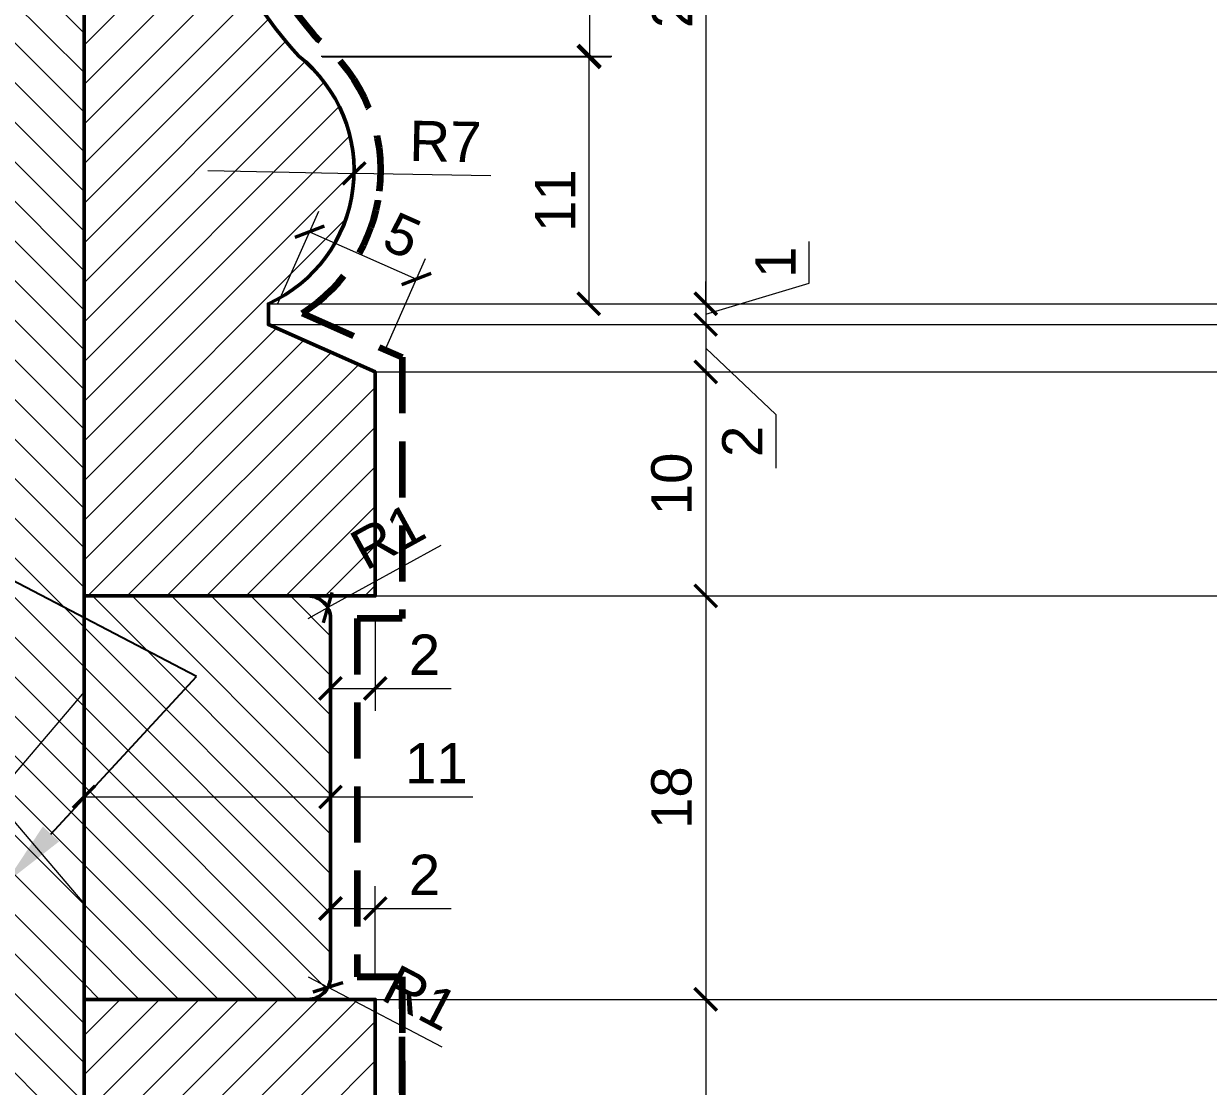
# Model space of a CAD drawing. Header units: inches. Extents: x 385 to 648, y 1922 to 2097.
# Drawn here: x 474.8 to 527.6, y 2004.3 to 2051.7 of the extents above; entities that cross this region are included whole.
import ezdxf
from ezdxf import colors
from ezdxf.entities.mleader import LeaderData, LeaderLine
from ezdxf.math import Vec2, Vec3

# ---------------------------------------------------------------- set-up
doc = ezdxf.new("R2010")
doc.units = ezdxf.units.IN
doc.header["$MEASUREMENT"] = 0
doc.linetypes.add('HIDDEN', pattern=[0.375, 0.25, -0.125])
doc.layers.add('Ferramenta', color=252, linetype='Continuous')
doc.layers.add('размеры в модели', color=7, linetype='Continuous')
doc.layers.add('Outside panel', color=7, linetype='Continuous', lineweight=18, true_color=0x7f5e57)
doc.layers.add('линия 50', color=1, linetype='Continuous', lineweight=140)
doc.styles.get("Standard").update_dxf_attribs({"font": 'arial.ttf'})
doc.dimstyles.new('M_1', dxfattribs={"dimtxt": 1.8, "dimasz": 1, "dimexe": 1, "dimexo": 1, "dimgap": 0.6, "dimtad": 1, "dimdec": 0, "dimdsep": 46, "dimtxsty": 'Standard', "dimblk": 'ARCHTICK', "dimcen": -5, "dimclrd": 7, "dimclre": 7, "dimclrt": 7, "dimadec": 0, "dimazin": 0, "dimtfac": 1, "dimtdec": 0, "dimtmove": 0, "dimatfit": 3, "dimfxl": 1, "dimtolj": 1, "dimtzin": 0, "dimlwd": 5, "dimlwe": 5, "dimarcsym": 0})
pattern_1 = [(45, (-312248.2987, 93802.4328), (-0.8838834765, 0.8838834765), [])]
pattern_2 = [(135, (-309780.6636, 94700.8), (-0.8838834765, -0.8838834765), [])]

# ---------------------------------------------------------------- blocks, each defined once
blk = doc.blocks.new('_ArchTick')
at = {"color": 0, "linetype": 'ByBlock', "const_width": 0.15}
blk.add_lwpolyline([(-0.5, -0.5), (0.5, 0.5)], dxfattribs=at)
blk = doc.blocks.new('*D35')
at = {"layer": 'Defpoints', "color": 0, "ltscale": 1000, "transparency": 16777216}
for p in [(487.08, 2050.199), (485.683, 2039.183), (499.977, 2039.183)]:
    blk.add_point(p, dxfattribs=at)
at = {"layer": 'размеры в модели', "color": 7, "lineweight": 5, "ltscale": 1000, "transparency": 16777216}
for p, q in [((488.08, 2050.199), (500.977, 2050.199)), ((499.977, 2050.199), (499.977, 2039.183)), ((486.683, 2039.183), (500.977, 2039.183))]:
    blk.add_line(p, q, dxfattribs=at)
for p, rotation in [((499.977, 2050.199), 90), ((499.977, 2039.183), 270)]:
    blk.add_blockref('_ArchTick', p, dxfattribs=dict(at, rotation=rotation))
at = {"layer": 'размеры в модели', "color": 7, "ltscale": 1000, "transparency": 16777216, "insert": (498.474, 2043.786), "char_height": 1.8, "attachment_point": 5, "rotation": 90}
blk.add_mtext('\\A1;11', dxfattribs=at)
blk = doc.blocks.new('*D34')
at = {"layer": 'Defpoints', "color": 0, "ltscale": 1000, "transparency": 16777216}
for p in [(482.45, 2061.903), (487.038, 2050.233), (500.009, 2050.233)]:
    blk.add_point(p, dxfattribs=at)
at = {"layer": 'размеры в модели', "color": 7, "lineweight": 5, "ltscale": 1000, "transparency": 16777216}
for p, q in [((483.45, 2061.903), (501.009, 2061.903)), ((500.009, 2061.903), (500.009, 2050.233)), ((488.038, 2050.233), (501.009, 2050.233))]:
    blk.add_line(p, q, dxfattribs=at)
for p, rotation in [((500.009, 2061.903), 90), ((500.009, 2050.233), 270)]:
    blk.add_blockref('_ArchTick', p, dxfattribs=dict(at, rotation=rotation))
at = {"layer": 'размеры в модели', "color": 7, "ltscale": 1000, "transparency": 16777216, "insert": (498.505, 2056.343), "char_height": 1.8, "attachment_point": 5, "rotation": 90}
blk.add_mtext('\\A1;12', dxfattribs=at)
blk = doc.blocks.new('*D32')
at = {"layer": 'Defpoints', "color": 0, "ltscale": 1000, "transparency": 16777216}
for p in [(492.286, 2040.286), (485.683, 2038.255), (490.45, 2036.142)]:
    blk.add_point(p, dxfattribs=at)
at = {"layer": 'размеры в модели', "color": 7, "lineweight": 5, "ltscale": 1000, "transparency": 16777216}
for p, q in [((486.088, 2039.169), (487.924, 2043.313)), ((487.519, 2042.399), (492.286, 2040.286)), ((490.855, 2037.057), (492.691, 2041.2))]:
    blk.add_line(p, q, dxfattribs=at)
for p, rotation in [((487.519, 2042.399), 156.097431808659), ((492.286, 2040.286), 336.097431808659)]:
    blk.add_blockref('_ArchTick', p, dxfattribs=dict(at, rotation=rotation))
at = {"layer": 'размеры в модели', "color": 7, "ltscale": 1000, "transparency": 16777216, "insert": (491.655, 2042.223), "char_height": 1.8, "attachment_point": 5, "rotation": 336.0974}
blk.add_mtext('\\A1;5', dxfattribs=at)
blk = doc.blocks.new('*D31')
at = {"layer": 'Defpoints', "color": 0, "ltscale": 1000, "transparency": 16777216}
for p in [(488.45, 2017.176), (488.45, 2016.954), (477.45, 2008.142)]:
    blk.add_point(p, dxfattribs=at)
at = {"layer": 'размеры в модели', "color": 7, "lineweight": 5, "ltscale": 1000, "transparency": 16777216}
for p, q in [((477.45, 2009.142), (477.45, 2018.176)), ((488.45, 2017.954), (488.45, 2018.176)), ((477.45, 2017.176), (488.45, 2017.176)), ((488.45, 2017.176), (494.804, 2017.176))]:
    blk.add_line(p, q, dxfattribs=at)
at = {"layer": 'размеры в модели', "color": 7, "lineweight": 5, "ltscale": 1000, "transparency": 16777216, "rotation": 180}
blk.add_blockref('_ArchTick', (477.45, 2017.176), dxfattribs=at)
at = {"layer": 'размеры в модели', "color": 7, "lineweight": 5, "ltscale": 1000, "transparency": 16777216}
blk.add_blockref('_ArchTick', (488.45, 2017.176), dxfattribs=at)
at = {"layer": 'размеры в модели', "color": 7, "ltscale": 1000, "transparency": 16777216, "insert": (493.173, 2018.68), "char_height": 1.8, "attachment_point": 5}
blk.add_mtext('\\A1;11', dxfattribs=at)
blk = doc.blocks.new('*D28')
at = {"layer": 'Defpoints', "color": 0, "ltscale": 1000, "transparency": 16777216}
for p in [(488.45, 2012.196), (488.45, 2010.95), (490.45, 2008.142)]:
    blk.add_point(p, dxfattribs=at)
at = {"layer": 'размеры в модели', "color": 7, "lineweight": 5, "ltscale": 1000, "transparency": 16777216}
for p, q in [((488.45, 2011.95), (488.45, 2013.196)), ((490.45, 2009.142), (490.45, 2013.196)), ((488.45, 2012.196), (490.45, 2012.196)), ((490.45, 2012.196), (493.842, 2012.196))]:
    blk.add_line(p, q, dxfattribs=at)
at = {"layer": 'размеры в модели', "color": 7, "lineweight": 5, "ltscale": 1000, "transparency": 16777216, "rotation": 180}
blk.add_blockref('_ArchTick', (488.45, 2012.196), dxfattribs=at)
at = {"layer": 'размеры в модели', "color": 7, "lineweight": 5, "ltscale": 1000, "transparency": 16777216}
blk.add_blockref('_ArchTick', (490.45, 2012.196), dxfattribs=at)
at = {"layer": 'размеры в модели', "color": 7, "ltscale": 1000, "transparency": 16777216, "insert": (492.646, 2013.699), "char_height": 1.8, "attachment_point": 5}
blk.add_mtext('\\A1;2', dxfattribs=at)
blk = doc.blocks.new('*D27')
at = {"layer": 'Defpoints', "color": 0, "ltscale": 1000, "transparency": 16777216}
for p in [(490.45, 2026.142), (488.449, 2025.18), (490.45, 2022.018)]:
    blk.add_point(p, dxfattribs=at)
at = {"layer": 'размеры в модели', "color": 7, "lineweight": 5, "ltscale": 1000, "transparency": 16777216}
for p, q in [((490.45, 2025.142), (490.45, 2021.018)), ((488.449, 2024.18), (488.449, 2021.018)), ((488.449, 2022.018), (490.45, 2022.018)), ((490.45, 2022.018), (493.842, 2022.018))]:
    blk.add_line(p, q, dxfattribs=at)
at = {"layer": 'размеры в модели', "color": 7, "lineweight": 5, "ltscale": 1000, "transparency": 16777216, "rotation": 180}
blk.add_blockref('_ArchTick', (488.449, 2022.018), dxfattribs=at)
at = {"layer": 'размеры в модели', "color": 7, "lineweight": 5, "ltscale": 1000, "transparency": 16777216}
blk.add_blockref('_ArchTick', (490.45, 2022.018), dxfattribs=at)
at = {"layer": 'размеры в модели', "color": 7, "ltscale": 1000, "transparency": 16777216, "insert": (492.646, 2023.522), "char_height": 1.8, "attachment_point": 5}
blk.add_mtext('\\A1;2', dxfattribs=at)
blk = doc.blocks.new('*D26')
at = {"layer": 'Defpoints', "color": 0, "ltscale": 1000, "transparency": 16777216}
for p in [(487.45, 2009.142), (488.336, 2008.679)]:
    blk.add_point(p, dxfattribs=at)
at = {"layer": 'размеры в модели', "color": 7, "lineweight": 5, "ltscale": 1000, "transparency": 16777216}
for p in [(487.45, 2009.142), (493.435, 2006.012)]:
    blk.add_line(p, (488.336, 2008.679), dxfattribs=at)
at = {"layer": 'размеры в модели', "color": 7, "lineweight": 5, "ltscale": 1000, "transparency": 16777216, "rotation": 152.3883121870155}
blk.add_blockref('_ArchTick', (488.336, 2008.679), dxfattribs=at)
at = {"layer": 'размеры в модели', "color": 7, "ltscale": 1000, "transparency": 16777216, "insert": (492.469, 2008.214), "char_height": 1.8, "attachment_point": 5, "rotation": 332.3883}
blk.add_mtext('\\A1;R1', dxfattribs=at)
blk = doc.blocks.new('*D25')
at = {"layer": 'Defpoints', "color": 0, "ltscale": 1000, "transparency": 16777216}
for p in [(488.326, 2025.624), (487.45, 2025.142)]:
    blk.add_point(p, dxfattribs=at)
at = {"layer": 'размеры в модели', "color": 7, "lineweight": 5, "ltscale": 1000, "transparency": 16777216}
for p in [(493.37, 2028.395), (487.45, 2025.142)]:
    blk.add_line(p, (488.326, 2025.624), dxfattribs=at)
at = {"layer": 'размеры в модели', "color": 7, "lineweight": 5, "ltscale": 1000, "transparency": 16777216, "rotation": 208.7864179061342}
blk.add_blockref('_ArchTick', (488.326, 2025.624), dxfattribs=at)
at = {"layer": 'размеры в модели', "color": 7, "ltscale": 1000, "transparency": 16777216, "insert": (491, 2028.809), "char_height": 1.8, "attachment_point": 5, "rotation": 28.7864}
blk.add_mtext('\\A1;R1', dxfattribs=at)
blk = doc.blocks.new('*D23')
at = {"layer": 'Defpoints', "color": 0, "ltscale": 1000, "transparency": 16777216}
for p in [(482.975, 2045.123), (489.502, 2045.002)]:
    blk.add_point(p, dxfattribs=at)
at = {"layer": 'размеры в модели', "color": 7, "lineweight": 5, "ltscale": 1000, "transparency": 16777216}
for p in [(482.975, 2045.123), (495.603, 2044.888)]:
    blk.add_line(p, (489.502, 2045.002), dxfattribs=at)
at = {"layer": 'размеры в модели', "color": 7, "lineweight": 5, "ltscale": 1000, "transparency": 16777216, "rotation": 178.9343021386875}
blk.add_blockref('_ArchTick', (489.502, 2045.002), dxfattribs=at)
at = {"layer": 'размеры в модели', "color": 7, "ltscale": 1000, "transparency": 16777216, "insert": (493.58, 2046.426), "char_height": 1.8, "attachment_point": 5, "rotation": 358.9343}
blk.add_mtext('\\A1;R7', dxfattribs=at)
blk = doc.blocks.new('*D15')
at = {"layer": 'Defpoints', "color": 0, "ltscale": 1000, "transparency": 16777216}
for p in [(490.45, 2008.142), (490.556, 1951.469), (505.198, 1951.469)]:
    blk.add_point(p, dxfattribs=at)
at = {"layer": 'размеры в модели', "color": 7, "lineweight": 5, "ltscale": 1000, "transparency": 16777216}
for p, q in [((491.45, 2008.142), (506.198, 2008.142)), ((505.198, 2008.142), (505.198, 1951.469)), ((491.556, 1951.469), (506.198, 1951.469))]:
    blk.add_line(p, q, dxfattribs=at)
for p, rotation in [((505.198, 2008.142), 90), ((505.198, 1951.469), 270)]:
    blk.add_blockref('_ArchTick', p, dxfattribs=dict(at, rotation=rotation))
at = {"layer": 'размеры в модели', "color": 7, "ltscale": 1000, "transparency": 16777216, "insert": (503.683, 1979.806), "char_height": 1.8, "attachment_point": 5, "rotation": 90}
blk.add_mtext('\\A1;57', dxfattribs=at)
blk = doc.blocks.new('*D14')
at = {"layer": 'Defpoints', "color": 0, "ltscale": 1000, "transparency": 16777216}
for p in [(490.45, 2026.142), (490.45, 2008.142), (505.198, 2008.142)]:
    blk.add_point(p, dxfattribs=at)
at = {"layer": 'размеры в модели', "color": 7, "lineweight": 5, "ltscale": 1000, "transparency": 16777216}
for p, q in [((491.45, 2026.142), (506.198, 2026.142)), ((505.198, 2026.142), (505.198, 2008.142)), ((491.45, 2008.142), (506.198, 2008.142))]:
    blk.add_line(p, q, dxfattribs=at)
for p, rotation in [((505.198, 2026.142), 90), ((505.198, 2008.142), 270)]:
    blk.add_blockref('_ArchTick', p, dxfattribs=dict(at, rotation=rotation))
at = {"layer": 'размеры в модели', "color": 7, "ltscale": 1000, "transparency": 16777216, "insert": (503.679, 2017.142), "char_height": 1.8, "attachment_point": 5, "rotation": 90}
blk.add_mtext('\\A1;18', dxfattribs=at)
blk = doc.blocks.new('*D13')
at = {"layer": 'Defpoints', "color": 0, "ltscale": 1000, "transparency": 16777216}
for p in [(490.45, 2036.142), (490.45, 2026.142), (505.198, 2026.142)]:
    blk.add_point(p, dxfattribs=at)
at = {"layer": 'размеры в модели', "color": 7, "lineweight": 5, "ltscale": 1000, "transparency": 16777216}
for p, q in [((491.45, 2036.142), (506.198, 2036.142)), ((505.198, 2036.142), (505.198, 2026.142)), ((491.45, 2026.142), (506.198, 2026.142))]:
    blk.add_line(p, q, dxfattribs=at)
for p, rotation in [((505.198, 2036.142), 90), ((505.198, 2026.142), 270)]:
    blk.add_blockref('_ArchTick', p, dxfattribs=dict(at, rotation=rotation))
at = {"layer": 'размеры в модели', "color": 7, "ltscale": 1000, "transparency": 16777216, "insert": (503.679, 2031.142), "char_height": 1.8, "attachment_point": 5, "rotation": 90}
blk.add_mtext('\\A1;10', dxfattribs=at)
blk = doc.blocks.new('*D12')
at = {"layer": 'Defpoints', "color": 0, "ltscale": 1000, "transparency": 16777216}
for p in [(485.683, 2038.255), (490.45, 2036.142), (505.198, 2036.142)]:
    blk.add_point(p, dxfattribs=at)
at = {"layer": 'размеры в модели', "color": 7, "lineweight": 5, "ltscale": 1000, "transparency": 16777216}
for p, q in [((486.683, 2038.255), (506.198, 2038.255)), ((505.198, 2038.255), (505.198, 2036.142)), ((505.198, 2037.199), (508.335, 2034.239)), ((491.45, 2036.142), (506.198, 2036.142)), ((508.335, 2034.239), (508.335, 2031.847))]:
    blk.add_line(p, q, dxfattribs=at)
for p, rotation in [((505.198, 2038.255), 90), ((505.198, 2036.142), 270)]:
    blk.add_blockref('_ArchTick', p, dxfattribs=dict(at, rotation=rotation))
at = {"layer": 'размеры в модели', "color": 7, "ltscale": 1000, "transparency": 16777216, "insert": (506.831, 2033.043), "char_height": 1.8, "attachment_point": 5, "rotation": 90}
blk.add_mtext('\\A1;2', dxfattribs=at)
blk = doc.blocks.new('*D11')
at = {"layer": 'Defpoints', "color": 0, "ltscale": 1000, "transparency": 16777216}
for p in [(485.683, 2039.183), (485.683, 2038.255), (505.198, 2038.255)]:
    blk.add_point(p, dxfattribs=at)
at = {"layer": 'размеры в модели', "color": 7, "lineweight": 5, "ltscale": 1000, "transparency": 16777216}
for p, q in [((509.809, 2040.103), (509.809, 2041.966)), ((505.198, 2039.183), (505.198, 2040.183)), ((505.198, 2038.719), (509.809, 2040.103)), ((486.683, 2039.183), (506.198, 2039.183)), ((505.198, 2039.183), (505.198, 2038.255)), ((505.198, 2039.183), (505.198, 2038.255)), ((486.683, 2038.255), (506.198, 2038.255)), ((505.198, 2038.255), (505.198, 2037.255))]:
    blk.add_line(p, q, dxfattribs=at)
for p, rotation in [((505.198, 2039.183), 270), ((505.198, 2038.255), 90)]:
    blk.add_blockref('_ArchTick', p, dxfattribs=dict(at, rotation=rotation))
at = {"layer": 'размеры в модели', "color": 7, "ltscale": 1000, "transparency": 16777216, "insert": (508.306, 2041.034), "char_height": 1.8, "attachment_point": 5, "rotation": 90}
blk.add_mtext('\\A1;1', dxfattribs=at)
blk = doc.blocks.new('*D10')
at = {"layer": 'Defpoints', "color": 0, "ltscale": 1000, "transparency": 16777216}
for p in [(482.45, 2066.469), (485.683, 2039.183), (505.198, 2039.183)]:
    blk.add_point(p, dxfattribs=at)
at = {"layer": 'размеры в модели', "color": 7, "lineweight": 5, "ltscale": 1000, "transparency": 16777216}
for p, q in [((483.45, 2066.469), (506.198, 2066.469)), ((505.198, 2066.469), (505.198, 2039.183)), ((486.683, 2039.183), (506.198, 2039.183))]:
    blk.add_line(p, q, dxfattribs=at)
for p, rotation in [((505.198, 2066.469), 90), ((505.198, 2039.183), 270)]:
    blk.add_blockref('_ArchTick', p, dxfattribs=dict(at, rotation=rotation))
at = {"layer": 'размеры в модели', "color": 7, "ltscale": 1000, "transparency": 16777216, "insert": (503.695, 2052.881), "char_height": 1.8, "attachment_point": 5, "rotation": 90}
blk.add_mtext('\\A1;27', dxfattribs=at)
blk = doc.blocks.new('A$C27DA60C8')
at = {"layer": 'Ferramenta', "color": 7, "lineweight": 5}
for p, q in [((2.5598, 0.5835), (2.5012, 0.4668)), ((2.5598, 0.5835), (2.5012, 0.4668)), ((3.0167, 0.3721), (2.5598, 0.5835)), ((3.0167, 0.3721), (2.5598, 0.5835)), ((1.92, 0.4544), (1.92, -0.4517)), ((2.0076, 0.4544), (1.92, 0.4544)), ((2.0076, -0.4517), (2.0076, 0.4544)), ((2.706, 0.3721), (2.5012, 0.4668)), ((2.706, 0.3721), (2.5012, 0.4668)), ((0, 0.4485), (0.3049, 0.0897)), ((0, 0.4485), (0, -0.4485)), ((2.1296, 0.3721), (2.0076, 0.2473)), ((2.1296, 0.3721), (2.0076, 0.2473)), ((2.1296, -0.3694), (2.1296, 0.3721)), ((4.1618, 0.3721), (2.1296, 0.3721)), ((4.1618, 0.3721), (4.1618, 0.0014)), ((4.623, 0.3721), (4.1618, 0.2511)), ((4.1618, 0.3721), (4.1618, 0.0014)), ((4.623, 0.3721), (4.1618, 0.2511)), ((4.7289, 0.3721), (4.623, 0.3721)), ((4.623, 0.3721), (4.623, 0.0014)), ((4.7289, 0.3721), (4.623, 0.3721)), ((4.623, 0.3721), (4.623, 0.0014)), ((4.7289, -0.3694), (4.7289, 0.3721)), ((4.7289, -0.3694), (4.7289, 0.3721)), ((4.8801, 0.2586), (4.7289, 0.3721)), ((4.8801, 0.2586), (4.7289, 0.3721)), ((4.8801, 0.2586), (4.8801, -0.2559)), ((4.8801, 0.2586), (4.8801, -0.2559)), ((0.3346, 0.0897), (0.3739, 0.1567)), ((0.3739, 0.1567), (0.4138, 0.0897)), ((2.8149, 0.1531), (2.8149, 0.0014)), ((2.9441, 0.1531), (2.8149, 0.1531)), ((2.8149, 0.1531), (2.8149, 0.0014)), ((2.9441, 0.1531), (2.8149, 0.1531)), ((2.9441, 0.0014), (2.9441, 0.1531)), ((2.9441, 0.0014), (2.9441, 0.1531)), ((3.0578, 0.1531), (3.0578, 0.0014)), ((3.1922, 0.1531), (3.0578, 0.1531)), ((3.0578, 0.1531), (3.0578, 0.0014)), ((3.1922, 0.1531), (3.0578, 0.1531)), ((3.1922, 0.0014), (3.1922, 0.1531)), ((3.1922, 0.0014), (3.1922, 0.1531)), ((0.5751, 0.1409), (0.442, -0.0897)), ((0.5993, 0.0752), (0.5751, 0.1409)), ((0.7635, 0.1409), (0.6304, -0.0897)), ((0.7877, 0.0752), (0.7635, 0.1409)), ((0.9518, 0.1409), (0.8187, -0.0897)), ((0.976, 0.0752), (0.9518, 0.1409)), ((1.1402, 0.1409), (1.0071, -0.0897)), ((1.1644, 0.0752), (1.1402, 0.1409)), ((1.3285, 0.1409), (1.1954, -0.0897)), ((1.3527, 0.0752), (1.3285, 0.1409)), ((1.5169, 0.1409), (1.3837, -0.0897)), ((1.5411, 0.0752), (1.5169, 0.1409)), ((1.7052, 0.1409), (1.5721, -0.0897)), ((1.7294, 0.0752), (1.7052, 0.1409)), ((1.8936, 0.1409), (1.7604, -0.0897)), ((1.9178, 0.0752), (1.8936, 0.1409)), ((0.3049, 0.0897), (0.3049, -0.0897)), ((0.3049, 0.0897), (0.3346, 0.0897)), ((0.3739, 0.0227), (0.3346, 0.0897)), ((0.4138, 0.0897), (0.3739, 0.0227)), ((0.4138, 0.0897), (0.5456, 0.0897)), ((0.5993, 0.0752), (0.4662, -0.1553)), ((0.594, 0.0897), (0.7339, 0.0897)), ((0.7877, 0.0752), (0.6546, -0.1553)), ((0.7824, 0.0897), (0.9223, 0.0897)), ((0.976, 0.0752), (0.8429, -0.1553)), ((0.9707, 0.0897), (1.1106, 0.0897)), ((1.1644, 0.0752), (1.0313, -0.1553)), ((1.1591, 0.0897), (1.299, 0.0897)), ((1.3527, 0.0752), (1.2196, -0.1553)), ((1.3474, 0.0897), (1.4873, 0.0897)), ((1.5411, 0.0752), (1.408, -0.1553)), ((1.5358, 0.0897), (1.6757, 0.0897)), ((1.7294, 0.0752), (1.5963, -0.1553)), ((1.7241, 0.0897), (1.864, 0.0897)), ((1.9178, 0.0752), (1.7847, -0.1553)), ((1.9125, 0.0897), (1.92, 0.0897)), ((4.8801, 0.0014), (2.0076, 0.0014)), ((4.1618, -0.3694), (4.1618, 0.0014)), ((4.1618, -0.3694), (4.1618, 0.0014)), ((4.8801, 0.0014), (4.1618, 0.0014)), ((4.623, -0.3694), (4.623, 0.0014)), ((4.623, -0.3694), (4.623, 0.0014)), ((0, -0.4485), (0.3049, -0.0897)), ((0.3049, -0.0897), (0.442, -0.0897)), ((0.4662, -0.1553), (0.442, -0.0897)), ((0.4662, -0.1553), (0.442, -0.0897)), ((0.5041, -0.0897), (0.6304, -0.0897)), ((0.6546, -0.1553), (0.6304, -0.0897)), ((0.6546, -0.1553), (0.6304, -0.0897)), ((0.6925, -0.0897), (0.8187, -0.0897)), ((0.8429, -0.1553), (0.8187, -0.0897)), ((0.8808, -0.0897), (1.0071, -0.0897)), ((1.0313, -0.1553), (1.0071, -0.0897)), ((1.0313, -0.1553), (1.0071, -0.0897)), ((1.0692, -0.0897), (1.1954, -0.0897)), ((1.2196, -0.1553), (1.1954, -0.0897)), ((1.2196, -0.1553), (1.1954, -0.0897)), ((1.2575, -0.0897), (1.3837, -0.0897)), ((1.408, -0.1553), (1.3837, -0.0897)), ((1.408, -0.1553), (1.3837, -0.0897)), ((1.4459, -0.0897), (1.5721, -0.0897)), ((1.5963, -0.1553), (1.5721, -0.0897)), ((1.5963, -0.1553), (1.5721, -0.0897)), ((1.6342, -0.0897), (1.7604, -0.0897)), ((1.7847, -0.1553), (1.7604, -0.0897)), ((1.7847, -0.1553), (1.7604, -0.0897)), ((1.8226, -0.0897), (1.92, -0.0897)), ((0.8429, -0.1553), (0.8245, -0.1053)), ((2.1296, -0.3694), (2.0076, -0.2446)), ((2.1296, -0.3694), (2.0076, -0.2446)), ((4.623, -0.3694), (4.1618, -0.2483)), ((4.623, -0.3694), (4.1618, -0.2483)), ((4.8801, -0.2559), (4.7289, -0.3694)), ((4.8801, -0.2559), (4.7289, -0.3694)), ((4.1618, -0.3694), (2.1296, -0.3694)), ((2.706, -0.3694), (2.5012, -0.4641)), ((2.706, -0.3694), (2.5012, -0.4641)), ((3.0167, -0.3694), (2.5598, -0.5808)), ((3.0167, -0.3694), (2.5598, -0.5808)), ((4.7289, -0.3694), (4.623, -0.3694)), ((4.7289, -0.3694), (4.623, -0.3694)), ((2.0076, -0.4517), (1.92, -0.4517)), ((2.5598, -0.5808), (2.5012, -0.4641)), ((2.5598, -0.5808), (2.5012, -0.4641))]:
    blk.add_line(p, q, dxfattribs=at)
for p in [(0.442, -0.0897), (0.6304, -0.0897), (0.8187, -0.0897), (1.0071, -0.0897), (1.1954, -0.0897), (1.3837, -0.0897), (1.5721, -0.0897), (1.7604, -0.0897)]:
    blk.add_point(p, dxfattribs=at)

msp = doc.modelspace()

# ---------------------------------------------------------------- hatches: boundary and pattern name
at = {"layer": 'Outside panel', "ltscale": 1000}
h = msp.add_hatch(dxfattribs=at)
h.set_pattern_fill('ANSI31', color=5, scale=10, angle=90)
h.set_pattern_definition(pattern_2)
h.paths.add_polyline_path([(467.45, 2087.329), (477.45, 2087.329), (477.45, 1932.329), (467.45, 1932.329)], flags=17)
h = msp.add_hatch(dxfattribs=at)
h.set_pattern_fill('ANSI31', color=256, scale=10)
h.set_pattern_definition(pattern_1)
h.paths.add_polyline_path([(482.45, 2061.903), (482.45, 2066.469), (477.45, 2066.469), (477.45, 2026.142), (487.45, 2026.142), (490.45, 2026.142), (490.45, 2036.142), (485.683, 2038.255), (485.683, 2039.183, 0.560058), (487.038, 2050.233, -0.189514)])
h = msp.add_hatch(dxfattribs=at)
h.set_pattern_fill('ANSI31', color=5, scale=10, angle=90)
h.set_pattern_definition(pattern_2)
h.paths.add_polyline_path([(488.45, 2025.142, 0.414214), (487.45, 2026.142), (477.45, 2026.142), (477.45, 2008.142), (487.45, 2008.142, 0.414214), (488.45, 2009.142)])
h = msp.add_hatch(dxfattribs=at)
h.set_pattern_fill('ANSI31', color=256, scale=10)
h.set_pattern_definition(pattern_1)
h.paths.add_polyline_path([(490.45, 2008.142), (477.45, 2008.142), (477.45, 1932.329), (500.45, 1932.329), (500.45, 1941.469, -0.414214), (490.45, 1951.469)])

# ---------------------------------------------------------------- linework, layer by layer
at = {"lineweight": 50}
msp.add_lwpolyline([(467.45, 2087.329), (477.45, 2087.329), (477.45, 1932.329), (467.45, 1932.329)], close=True, dxfattribs=at)
msp.add_lwpolyline([(477.45, 2066.469), (482.45, 2066.469), (482.45, 2061.903, 0.189514), (487.038, 2050.233, -0.560058), (485.683, 2039.183), (485.683, 2038.255), (490.45, 2036.142), (490.45, 2026.142), (477.45, 2026.142), (477.45, 2066.469)], format="xyb", dxfattribs=at)
at = {"color": 7, "lineweight": 15, "ltscale": 1000}
for points in [[(485.683, 2039.183), (572.524, 2039.183)], [(485.683, 2038.255), (572.524, 2038.255)], [(490.45, 2036.142), (577.291, 2036.142)], [(477.45, 2026.142), (577.291, 2026.142)], [(477.45, 2008.142), (577.291, 2008.142)]]:
    msp.add_lwpolyline(points, dxfattribs=at)
at = {"lineweight": 50}
for points in [[(488.45, 2025.142), (488.45, 2009.142, -0.414214), (487.45, 2008.142), (477.45, 2008.142), (477.45, 2026.142), (487.45, 2026.142, -0.414214)], [(477.45, 2008.142), (477.45, 2008.142), (490.45, 2008.142), (490.45, 1951.469), (490.45, 1951.469, 0.414214), (500.45, 1941.469), (500.45, 1932.329), (477.45, 1932.329)]]:
    msp.add_lwpolyline(points, format="xyb", close=True, dxfattribs=at)
at = {"layer": 'линия 50', "color": 1, "linetype": 'HIDDEN', "ltscale": 10, "true_color": 0xff0909}
for points in [[(483.645, 2067.47), (483.645, 2061.903, 0.093921), (484.764, 2055.999, 0.092807), (487.917, 2050.966, -0.258163), (490.642, 2044.207, -0.22471), (487.199, 2038.764), (491.645, 2036.793), (491.645, 2025.142), (489.645, 2025.142), (489.645, 2009.142, -0.000002), (489.645, 2009.142), (491.645, 2009.142), (491.645, 1951.469, 0.447214)], [(491.645, 1951.469), (491.645, 2009.142), (489.645, 2009.142), (491.645, 2009.142), (491.645, 1951.469, 0.447214)]]:
    msp.add_lwpolyline(points, format="xyb", dxfattribs=at)
msp.add_lwpolyline([(491.645, 1951.469), (491.645, 2009.142), (489.645, 2009.142)], dxfattribs=at)

# ---------------------------------------------------------------- block references
at = {"layer": 'Ferramenta', "xscale": 10.52083332999609, "yscale": 10.52083332999609, "zscale": 10.52083332999609, "rotation": 180.0000000000001}
msp.add_blockref('A$C27DA60C8', (477.45, 2017.142), dxfattribs=at)

# ---------------------------------------------------------------- dimensions: what is measured, and where the dimension line sits
at = {"layer": 'размеры в модели', "color": 5, "ltscale": 1000}
for base, p1, p2, angle, picture, middle, dimtype in [((505.198, 2039.183), (482.45, 2066.469), (485.683, 2039.183), 90, '*D10', (505.198, 2052.881), 128), ((500.009, 2050.233), (482.45, 2061.903), (487.038, 2050.233), 90, '*D34', (500.009, 2056.343), 128), ((499.977, 2039.183), (487.08, 2050.199), (485.683, 2039.183), 90, '*D35', (499.977, 2043.786), 128), ((492.286, 2040.286), (485.683, 2038.255), (490.45, 2036.142), 336.0974, '*D32', (491.041, 2040.838), 129), ((505.198, 2036.142), (485.683, 2038.255), (490.45, 2036.142), 90, '*D12', (508.335, 2033.639), 128)]:
    dim = msp.add_linear_dim(base=base, p1=p1, p2=p2, angle=angle, dimstyle='M_1', dxfattribs=at)
    dim.commit()
    dim.dimension.update_dxf_attribs({"geometry": picture, "text_midpoint": middle, "dimtype": dimtype})
for center, mpoint, picture, middle in [((482.975, 2045.123), (489.502, 2045.002), '*D23', (493.58, 2046.426)), ((487.45, 2025.142), (488.326, 2025.624), '*D25', (491, 2028.809)), ((487.45, 2009.142), (488.336, 2008.679), '*D26', (492.469, 2008.214))]:
    dim = msp.add_radius_dim(center=center, mpoint=mpoint, dimstyle='M_1', dxfattribs=at)
    dim.commit()
    dim.dimension.update_dxf_attribs({"geometry": picture, "text_midpoint": middle})
for base, p1, p2, picture, middle in [((505.198, 2038.255), (485.683, 2039.183), (485.683, 2038.255), '*D11', (508.306, 2040.703)), ((505.198, 2026.142), (490.45, 2036.142), (490.45, 2026.142), '*D13', (503.679, 2031.142)), ((505.198, 2008.142), (490.45, 2026.142), (490.45, 2008.142), '*D14', (503.679, 2017.142)), ((505.198, 1951.469), (490.45, 2008.142), (490.556, 1951.469), '*D15', (503.683, 1979.806))]:
    dim = msp.add_linear_dim(base=base, p1=p1, p2=p2, angle=90, dimstyle='M_1', dxfattribs=at)
    dim.commit()
    dim.dimension.update_dxf_attribs({"geometry": picture, "text_midpoint": middle})
for base, p1, p2, picture, middle in [((490.45, 2022.018), (488.449, 2025.18), (490.45, 2026.142), '*D27', (492.646, 2022.018)), ((488.45, 2017.176), (477.45, 2008.142), (488.45, 2016.954), '*D31', (493.173, 2017.176)), ((488.45, 2012.196), (490.45, 2008.142), (488.45, 2010.95), '*D28', (492.646, 2012.196))]:
    dim = msp.add_linear_dim(base=base, p1=p1, p2=p2, dimstyle='M_1', dxfattribs=at)
    dim.commit()
    dim.dimension.update_dxf_attribs({"geometry": picture, "text_midpoint": middle, "dimtype": 128})

# ---------------------------------------------------------------- leaders
at = {"layer": 'размеры в модели', "color": 7, "ltscale": 1000}
ml = msp.add_multileader_mtext('Standard', dxfattribs=at)
ml.set_content('\\A1;МДФ', color=7)
ml.set_leader_properties()
ml.build(insert=Vec2(0, 0))
ml.multileader.update_dxf_attribs({"text_right_attachment_type": 6, "dogleg_length": 0.36, "arrow_head_size": 3})
ctx = ml.context
ctx.base_point, ctx.char_height, ctx.arrow_head_size, ctx.landing_gap_size, ctx.plane_origin = Vec3(449.709, 2034.257), 3, 3, 0.09, Vec3(447.595, 2017.406)
ctx.right_attachment, ctx.text_align_type = 6, 2
notes = []
notes.append((ctx, [(0, (1, 1, 0), (463.6, 2032.407), (-1, 0), 4.676, [(1, [(473.938, 2013.318), (482.476, 2022.548)], 0, [])])]))
ctx.mtext.insert, ctx.mtext.alignment, ctx.mtext.flow_direction = Vec3(458.834, 2036.25), 3, 5
for ctx, leaders in notes:
    for number, flags, end, landing, length, lines in leaders:
        leader = LeaderData()
        leader.index, (leader.has_last_leader_line, leader.has_dogleg_vector, leader.attachment_direction) = number, flags
        leader.last_leader_point, leader.dogleg_vector, leader.dogleg_length = Vec3(end), Vec3(landing), length
        for number, points, colour, breaks in lines:
            line = LeaderLine()
            line.index, line.vertices, line.color, line.breaks = number, Vec3.list(points), colors.encode_raw_color(colour), breaks
            leader.lines.append(line)
        ctx.leaders.append(leader)

doc.saveas('drawing.dxf')
